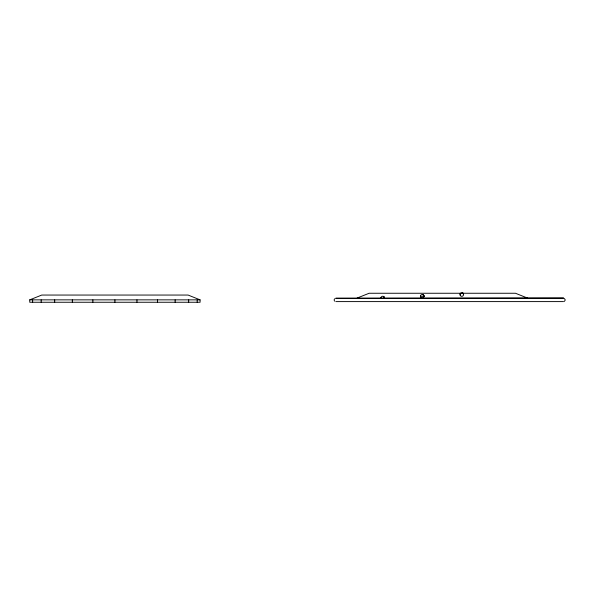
<?xml version="1.0" encoding="UTF-8"?>
<svg xmlns="http://www.w3.org/2000/svg" width="595" height="595" viewBox="0 0 595 595"><rect width="100%" height="100%" fill="white"/><g stroke="black" fill="none" stroke-linecap="round" stroke-linejoin="round"><path stroke-width="0.89" d="M381.001 298.519A1.792 1.755 -56.8 0 1 380.949 298.058L380.971 297.589M424.019 296.325A1.8 1.8 0 0 0 422.219 294.525A1.8 1.8 0 0 0 420.427 296.325L424.019 296.325L423.938 295.864A1.8 1.785 -56.8 0 1 422.39 298.088A1.8 1.785 -56.8 0 1 420.405 296.28L420.487 295.856M460.262 295.432L460.069 294.079M384.407 298.519A1.792 1.755 -56.8 0 0 384.422 297.597L383.611 296.496L384.511 298.058A1.8 1.8 0 0 0 382.711 296.258A1.8 1.8 0 0 0 380.912 298.058M423.491 295.068L423.119 294.763L423.96 295.856L423.201 294.83M463.081 293.29L462.709 292.985L463.572 294.547A1.815 1.807 0 0 1 462.233 296.265L461.772 296.325A1.815 1.807 0 0 1 460.173 295.395M334.598 298.764L334.1 299.962L334.598 301.159M564.402 301.427L565.25 299.962L564.402 298.497M29.75 299.858L41.747 295.053L188.087 295.053L200.084 299.858L200.084 302.253L29.75 302.253L29.75 299.858L200.084 299.858M357.134 298.058L369.131 293.253L515.471 293.253L527.468 298.058M335.796 301.598L563.562 301.598M197.183 299.858L197.183 302.253M188.675 299.858L188.675 302.253M175.138 299.858L175.138 302.253M157.496 299.858L157.496 302.253M136.962 299.858L136.962 302.253M114.917 299.858L114.917 302.253M92.872 299.858L92.872 302.253M72.33 299.858L72.33 302.253M54.695 299.858L54.695 302.253M41.159 299.858L41.159 302.253M32.651 299.858L32.651 302.253M460.009 294.547A1.8 1.8 0 0 1 461.809 292.747A1.8 1.8 0 0 1 463.609 294.547M563.562 298.102L335.796 298.274L563.562 298.102"/></g></svg>
